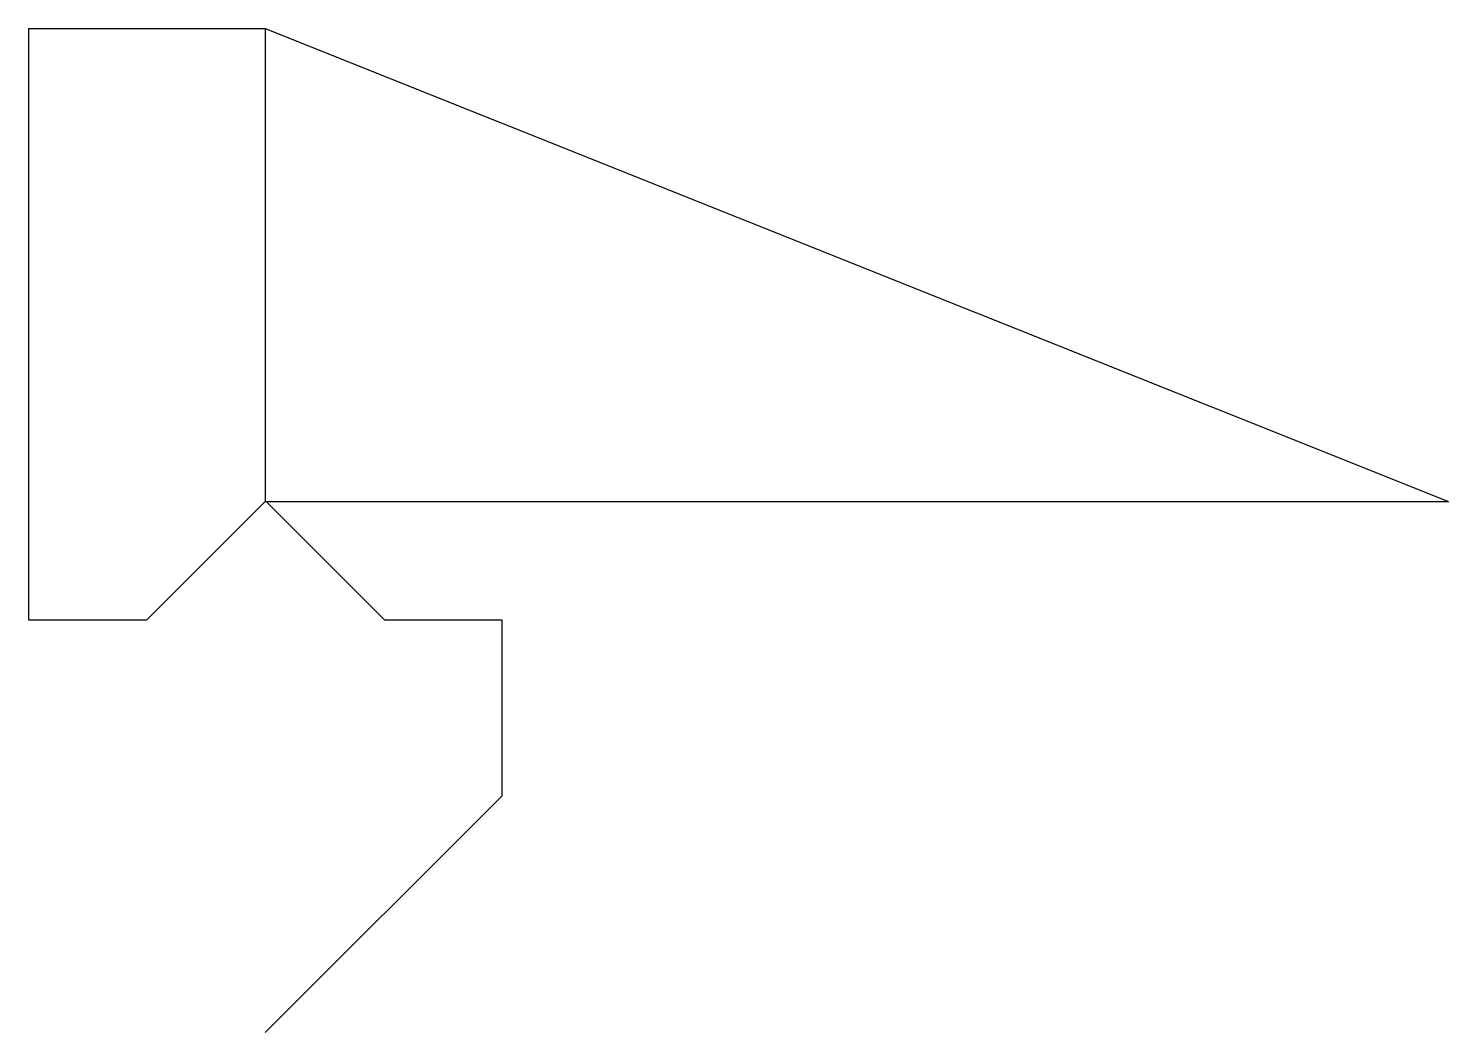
# Model space of a CAD drawing. Header units: metres. Extents: x 13604 to 13616, y 18482 to 18490.5.
import ezdxf

# ---------------------------------------------------------------- set-up
doc = ezdxf.new("R2010")
doc.units = ezdxf.units.M
doc.layers.add('PUB_DIM', color=90, linetype='Continuous')

msp = doc.modelspace()

# ---------------------------------------------------------------- linework, layer by layer
at = {"layer": 'PUB_DIM'}
for p, q in [((13603.98, 18490.47), (13605.98, 18490.47)), ((13603.98, 18490.47), (13603.98, 18485.47)), ((13605.98, 18490.47), (13605.98, 18486.47)), ((13605.98, 18490.47), (13615.98, 18486.47)), ((13604.98, 18485.47), (13605.98, 18486.47)), ((13605.98, 18486.47), (13615.98, 18486.47)), ((13606.99, 18485.47), (13605.99, 18486.47)), ((13603.98, 18485.47), (13604.98, 18485.47)), ((13606.99, 18485.47), (13607.98, 18485.47)), ((13607.98, 18485.47), (13607.98, 18483.98)), ((13605.98, 18481.98), (13607.98, 18483.98))]:
    msp.add_line(p, q, dxfattribs=at)

doc.saveas('drawing.dxf')
